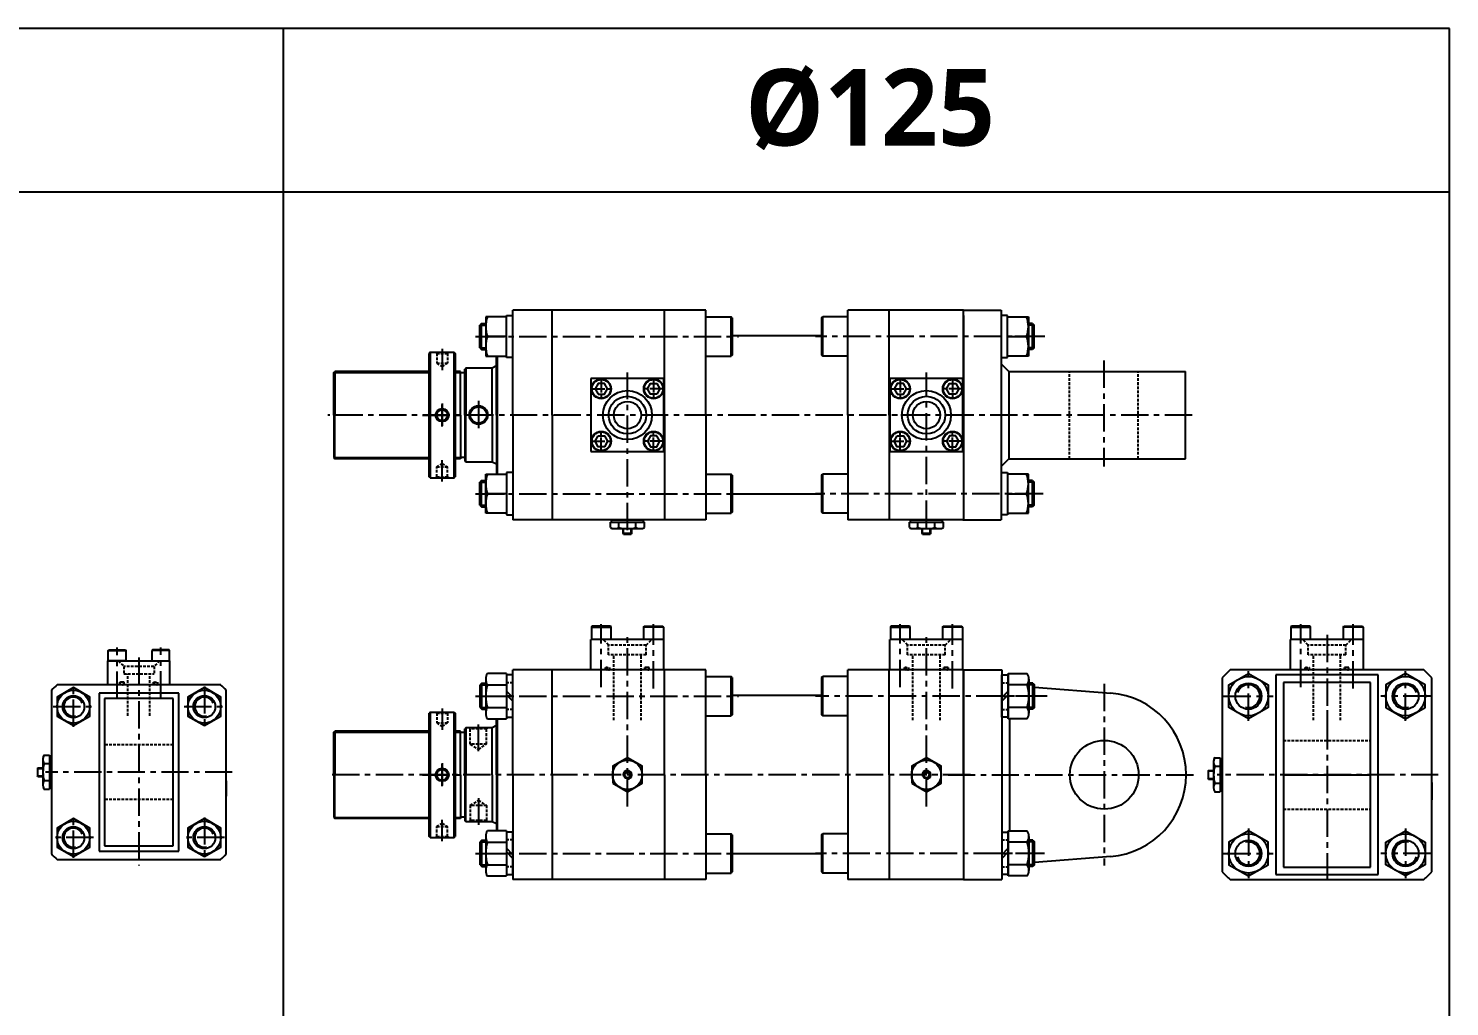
# Model space of a CAD drawing. Extents: x -819 to 10005, y 0 to 4179.
# Drawn here: x 4326 to 5628, y 3283 to 4179 of the extents above; entities that cross this region are included whole.
import ezdxf

# ---------------------------------------------------------------- set-up
doc = ezdxf.new("R2010")
doc.units = 0
doc.header["$LTSCALE"] = 10
doc.header["$MEASUREMENT"] = 0
for name, pattern in [('CENTER', [2, 1.25, -0.25, 0.25, -0.25]), ('CENTERX2', [4, 2.5, -0.5, 0.5, -0.5]), ('HIDDEN', [0.375, 0.25, -0.125])]:
    doc.linetypes.add(name, pattern=pattern)
doc.layers.get('0').update_dxf_attribs({"linetype": 'CONTINUOUS'})
doc.layers.get('DEFPOINTS').update_dxf_attribs({"linetype": 'CONTINUOUS'})
for name, color, linetype in [('BOM-UDEF', 3, 'CONTINUOUS'), ('CEN', 1, 'CENTERX2'), ('CENTER', 1, 'CENTER'), ('HIDDEN', 2, 'HIDDEN'), ('ML', 7, 'CONTINUOUS')]:
    doc.layers.add(name, color=color, linetype=linetype)
doc.styles.add('문자', font='romans.shx')

msp = doc.modelspace()

# ---------------------------------------------------------------- linework, layer by layer
for p, q in [((5627.9, 4179.2), (0, 4179.2)), ((4558.9, 4179.2), (4558.9, 2387.2)), ((5627.9, 2387.2), (5627.9, 4179.2)), ((5627.9, 4029.2), (2613, 4029.2))]:
    msp.add_line(p, q)
at = {"color": 7, "linetype": 'Continuous'}
for p, q in [((4858.9, 3721.9), (4858.9, 3727)), ((4858.9, 3727), (4865.3, 3727)), ((4859.9, 3727), (4859.9, 3729)), ((4859.9, 3729), (4889.1, 3729)), ((4865.3, 3727), (4890.1, 3727)), ((4866.7, 3721.9), (4866.7, 3727)), ((4882.3, 3721.9), (4882.3, 3727)), ((4889.1, 3727), (4889.1, 3729)), ((4890.1, 3721.9), (4890.1, 3727)), ((5132.9, 3721.9), (5132.9, 3727)), ((5132.9, 3727), (5139.3, 3727)), ((5133.9, 3727), (5133.9, 3729)), ((5133.9, 3729), (5163.1, 3729)), ((5139.3, 3727), (5164.1, 3727)), ((5140.7, 3721.9), (5140.7, 3727)), ((5156.3, 3721.9), (5156.3, 3727)), ((5163.1, 3727), (5163.1, 3729)), ((5164.1, 3721.9), (5164.1, 3727)), ((4862.1, 3721), (4886.9, 3721)), ((4870.5, 3721.2), (4870.5, 3721.2)), ((4870.5, 3716.5), (4870.5, 3721)), ((4870.5, 3716.5), (4871, 3716)), ((4878.5, 3716.5), (4870.5, 3716.5)), ((4871, 3716), (4878, 3716)), ((4878.5, 3716.5), (4878, 3716)), ((4878.5, 3716.5), (4878.5, 3721)), ((5136.1, 3721), (5160.9, 3721)), ((5144.5, 3721.2), (5144.5, 3721.2)), ((5144.5, 3716.5), (5144.5, 3721)), ((5144.5, 3716.5), (5145, 3716)), ((5152.5, 3716.5), (5144.5, 3716.5)), ((5145, 3716), (5152, 3716)), ((5152.5, 3716.5), (5152, 3716)), ((5152.5, 3716.5), (5152.5, 3721)), ((4338.8, 3510.4), (4338.8, 3485.5)), ((4339.8, 3513.5), (4344.8, 3513.5)), ((4339.8, 3505.7), (4344.8, 3505.7)), ((4344.8, 3513.5), (4344.8, 3507.2)), ((4344.8, 3512.5), (4346.8, 3512.5)), ((4344.8, 3507.2), (4344.8, 3482.4)), ((4346.8, 3512.5), (4346.8, 3483.4)), ((5411.6, 3508), (5411.6, 3483.1)), ((5412.6, 3511.1), (5417.6, 3511.1)), ((5417.6, 3511.1), (5417.6, 3504.8)), ((5417.6, 3510.1), (5419.6, 3510.1)), ((5417.6, 3504.8), (5417.6, 3479.9)), ((5419.6, 3510.1), (5419.6, 3480.9)), ((4334.3, 3501.9), (4333.8, 3501.4)), ((4333.8, 3501.4), (4333.8, 3494.4)), ((4334.3, 3493.9), (4333.8, 3494.4)), ((4334.3, 3501.9), (4338.8, 3501.9)), ((4334.3, 3493.9), (4334.3, 3501.9)), ((4334.3, 3493.9), (4338.8, 3493.9)), ((4339.1, 3501.9), (4339.1, 3501.9)), ((5407.1, 3499.5), (5406.6, 3499)), ((5406.6, 3499), (5406.6, 3492)), ((5407.1, 3491.5), (5406.6, 3492)), ((5407.1, 3499.5), (5411.6, 3499.5)), ((5407.1, 3491.5), (5407.1, 3499.5)), ((5407.1, 3491.5), (5411.6, 3491.5)), ((5411.9, 3499.5), (5411.9, 3499.5)), ((5412.6, 3503.3), (5417.6, 3503.3)), ((4339.8, 3490.2), (4344.8, 3490.2)), ((4339.8, 3482.4), (4344.8, 3482.4)), ((4344.8, 3483.4), (4346.8, 3483.4)), ((5412.6, 3487.7), (5417.6, 3487.7)), ((5412.6, 3479.9), (5417.6, 3479.9)), ((5417.6, 3480.9), (5419.6, 3480.9))]:
    msp.add_line(p, q, dxfattribs=at)
for points in [[(4861, 3487.7), (4874.5, 3479.9), (4888, 3487.7), (4888, 3503.3), (4874.5, 3511.1), (4861, 3503.3)], [(5135, 3487.7), (5148.5, 3479.9), (5162, 3487.7), (5162, 3503.3), (5148.5, 3511.1), (5135, 3503.3)], [(4873.1, 3498), (4871.6, 3495.5), (4873.1, 3493), (4876, 3493), (4877.4, 3495.5), (4876, 3498)], [(5147.1, 3498), (5145.6, 3495.5), (5147.1, 3493), (5150, 3493), (5151.4, 3495.5), (5150, 3498)]]:
    msp.add_lwpolyline(points, close=True, dxfattribs=at)
for centre, radius in [((4874.5, 3495.5), 13.5), ((5148.5, 3495.5), 13.5), ((4874.5, 3495.5), 3.5), ((5148.5, 3495.5), 3.5)]:
    msp.add_circle(centre, radius, dxfattribs=at)
for centre, radius, start, end in [((4862.1, 3726.6), 5.62, 235.6158, 270), ((4862.8, 3729.2), 8.22, 241.7006, 298.2994), ((4874.5, 3752.3), 31.3, 255.6172, 270.0141), ((4874.5, 3752.3), 31.3, 269.9859, 284.3828), ((4886.2, 3729.2), 8.22, 241.7006, 298.2994), ((5136.1, 3726.6), 5.62, 235.6158, 270), ((5136.8, 3729.2), 8.22, 241.7006, 298.2994), ((5148.5, 3752.3), 31.3, 255.6172, 270.0141), ((5148.5, 3752.3), 31.3, 269.9859, 284.3828), ((5160.2, 3729.2), 8.22, 241.7006, 298.2994), ((4344.5, 3510.4), 5.62, 145.6158, 180), ((4347, 3509.6), 8.22, 151.7006, 208.2994), ((4370.2, 3498), 31.3, 165.6172, 180.0141), ((5417.3, 3508), 5.62, 145.6158, 180), ((5419.9, 3507.2), 8.22, 151.7006, 208.2994), ((4370.2, 3497.9), 31.3, 179.9859, 194.3828), ((5443, 3495.5), 31.3, 165.6172, 180.0141), ((5443, 3495.5), 31.3, 179.9859, 194.3828), ((4347, 3486.3), 8.22, 151.7006, 208.2994), ((5419.9, 3483.8), 8.22, 151.7006, 208.2994)]:
    msp.add_arc(centre, radius, start, end, dxfattribs=at)
at = {"layer": 'BOM-UDEF', "color": 0}
for p, q in [((5468.6, 3587), (5468.6, 3404)), ((5562.6, 3587), (5468.6, 3587)), ((5562.6, 3404), (5562.6, 3587)), ((4463.3, 3570.4), (4390.3, 3570.4)), ((4390.3, 3570.4), (4390.3, 3425.4)), ((4463.3, 3425.4), (4463.3, 3570.4)), ((5475.6, 3580), (5475.6, 3411)), ((5555.6, 3580), (5475.6, 3580)), ((5555.6, 3411), (5555.6, 3580)), ((4395.3, 3565.4), (4395.3, 3430.4)), ((4458.3, 3565.4), (4395.3, 3565.4)), ((4458.3, 3430.4), (4458.3, 3565.4)), ((5475.6, 3495.5), (5555.6, 3495.5)), ((4390.3, 3425.4), (4463.3, 3425.4)), ((4395.3, 3430.4), (4458.3, 3430.4)), ((5468.6, 3404), (5562.6, 3404)), ((5475.6, 3411), (5555.6, 3411))]:
    msp.add_line(p, q, dxfattribs=at)
at = {"layer": 'CEN'}
for p, q in [((4735.4, 3897), (4976.3, 3897)), ((5257.1, 3897), (5046.8, 3897)), ((4704.7, 3885.7), (4704.7, 3866.2)), ((4704.7, 3885.7), (4704.7, 3866.2)), ((5311, 3874.9), (5311, 3777.9)), ((4874.5, 3719.5), (4874.5, 3864.1)), ((5148.5, 3721.8), (5148.5, 3864.1)), ((4704.7, 3835.5), (4704.7, 3815.2)), ((4704.7, 3814.5), (4704.7, 3834.7)), ((4738, 3837.9), (4738, 3812)), ((5391.9, 3825), (4600, 3825)), ((4686.6, 3825), (4721.9, 3825)), ((4686.6, 3825), (4721.9, 3825)), ((4686.6, 3825), (4721.9, 3825)), ((4686.6, 3825), (4721.9, 3825)), ((4704.7, 3764.2), (4704.7, 3783.8)), ((4704.7, 3764.2), (4704.7, 3783.8)), ((4735.4, 3753), (4976.3, 3753)), ((5255.4, 3753), (5046.8, 3753)), ((4850.5, 3575.9), (4850.5, 3633.5)), ((4874.5, 3466.5), (4874.5, 3621.5)), ((4898.5, 3574.5), (4898.5, 3633.5)), ((5124.5, 3575.9), (5124.5, 3633.5)), ((5148.5, 3466.5), (5148.5, 3622.8)), ((5172.5, 3574.5), (5172.5, 3633.5)), ((5491.6, 3575.9), (5491.6, 3633.5)), ((5515.6, 3623.7), (5515.6, 3395)), ((5539.6, 3574.5), (5539.6, 3633.5)), ((4406.8, 3565.1), (4406.8, 3612.2)), ((4446.8, 3565.4), (4446.8, 3612.2)), ((4426.8, 3602.9), (4426.8, 3412.4)), ((5443.6, 3544.8), (5443.6, 3590.3)), ((5587.6, 3544.8), (5587.6, 3590.3)), ((4366.8, 3539.4), (4366.8, 3576.5)), ((4486.8, 3576.5), (4486.8, 3539.4)), ((5311.5, 3578.8), (5311.5, 3412.3)), ((4348.3, 3557.9), (4385.3, 3557.9)), ((4468.3, 3557.9), (4505.3, 3557.9)), ((4704.7, 3556.3), (4704.7, 3536.7)), ((4704.7, 3556.3), (4704.7, 3536.7)), ((4735.4, 3567.5), (4976.3, 3567.5)), ((5259.2, 3567.5), (5046.8, 3567.5)), ((5420.9, 3567.5), (5466.4, 3567.5)), ((5610.4, 3567.5), (5564.9, 3567.5)), ((5515.6, 3554.8), (5515.6, 3536.7)), ((4738, 3517), (4738, 3541.6)), ((4704.7, 3506), (4704.7, 3485.8)), ((4704.7, 3485), (4704.7, 3505.3)), ((4512.4, 3497.9), (4341.2, 3497.9)), ((5188.9, 3495.5), (4600.2, 3495.5)), ((4686.6, 3495.5), (4721.9, 3495.5)), ((4686.6, 3495.5), (4721.9, 3495.5)), ((4686.6, 3495.5), (4721.9, 3495.5)), ((4686.6, 3495.5), (4721.9, 3495.5)), ((5168.3, 3495.5), (5395.3, 3495.5)), ((5617.6, 3495.5), (5414.8, 3495.5)), ((4738, 3474.1), (4738, 3449.5)), ((4366.8, 3419.4), (4366.8, 3456.5)), ((4486.8, 3456.5), (4486.8, 3419.4)), ((4704.7, 3434.8), (4704.7, 3454.3)), ((4704.7, 3434.8), (4704.7, 3454.3)), ((5443.6, 3446.3), (5443.6, 3400.8)), ((5587.6, 3446.3), (5587.6, 3400.8)), ((4385.3, 3437.9), (4348.3, 3437.9)), ((4505.3, 3437.9), (4468.3, 3437.9)), ((4735.4, 3423.5), (4976.3, 3423.5)), ((5256.8, 3423.5), (5046.8, 3423.5)), ((5311.5, 3412.3), (5311.5, 3412.3)), ((5420.9, 3423.5), (5466.4, 3423.5)), ((5610.4, 3423.5), (5564.9, 3423.5))]:
    msp.add_line(p, q, dxfattribs=at)
at = {"layer": 'CENTER'}
for p, q in [((4744.5, 3897), (4763.7, 3897)), ((5242, 3897), (5222.8, 3897)), ((4850.5, 3858.1), (4850.5, 3839.9)), ((4898.5, 3858.1), (4898.5, 3839.9)), ((5124.5, 3858.1), (5124.5, 3839.9)), ((5172.5, 3858.1), (5172.5, 3839.9)), ((4841.4, 3849), (4859.6, 3849)), ((4907.6, 3849), (4889.4, 3849)), ((5115.4, 3849), (5133.6, 3849)), ((5181.6, 3849), (5163.4, 3849)), ((4850.5, 3791.9), (4850.5, 3810.1)), ((4898.5, 3791.9), (4898.5, 3810.1)), ((5124.5, 3791.9), (5124.5, 3810.1)), ((5172.5, 3791.9), (5172.5, 3810.1)), ((4841.4, 3801), (4859.6, 3801)), ((4907.6, 3801), (4889.4, 3801)), ((5115.4, 3801), (5133.6, 3801)), ((5181.6, 3801), (5163.4, 3801)), ((4744.5, 3753), (4763.7, 3753)), ((5242, 3753), (5222.8, 3753)), ((4740.3, 3567.5), (4763.7, 3567.5)), ((4740.3, 3567.5), (4763.7, 3567.5)), ((4769.6, 3567.5), (4763.5, 3567.5)), ((5217.4, 3567.5), (5223.5, 3567.5)), ((5242.5, 3567.5), (5223.3, 3567.5)), ((4740.3, 3423.5), (4763.7, 3423.5)), ((4740.3, 3423.5), (4763.7, 3423.5)), ((4769.6, 3423.5), (4763.5, 3423.5)), ((5217.4, 3423.5), (5223.5, 3423.5)), ((5242.5, 3423.5), (5223.3, 3423.5)), ((5242.5, 3423.5), (5223.3, 3423.5))]:
    msp.add_line(p, q, dxfattribs=at)
at = {"layer": 'DEFPOINTS', "color": 0, "linetype": 'ByBlock'}
msp.add_point((4725.5, 3453.5), dxfattribs=at)
at = {"layer": 'HIDDEN'}
for p, q in [((4769.5, 3579.8), (4763.6, 3579.8)), ((5217.5, 3579.8), (5223.4, 3579.8)), ((4769.5, 3555.3), (4763.6, 3555.3)), ((5217.5, 3555.3), (5223.4, 3555.3)), ((4769.5, 3435.8), (4763.6, 3435.8)), ((5217.5, 3435.8), (5223.4, 3435.8)), ((4769.5, 3411.3), (4763.6, 3411.3)), ((5217.5, 3411.3), (5223.4, 3411.3))]:
    msp.add_line(p, q, dxfattribs=at)
at = {"layer": 'ML'}
for p, q in [((4946.5, 3921), (4769.5, 3921)), ((4769.5, 3825), (4769.5, 3921)), ((4805.5, 3825), (4805.5, 3921)), ((4908.5, 3825), (4908.5, 3921)), ((4946.5, 3825), (4946.5, 3921)), ((5182.5, 3921), (5076.5, 3921)), ((5076.5, 3825), (5076.5, 3921)), ((5114.5, 3825), (5114.5, 3921)), ((5182, 3921), (5217, 3921)), ((5182.5, 3825), (5182.5, 3921)), ((5217, 3921), (5217, 3729)), ((4740.9, 3909), (4739.4, 3907.5)), ((4739.4, 3886.5), (4739.4, 3907.5)), ((4740.9, 3885), (4740.9, 3909)), ((4740.9, 3909), (4744.5, 3909)), ((4744.6, 3915), (4744.6, 3879)), ((4763.6, 3915), (4744.6, 3915)), ((4763.6, 3877.6), (4763.6, 3916.3)), ((4763.6, 3916.3), (4769.5, 3916.3)), ((4763.6, 3879), (4763.6, 3915)), ((4946.5, 3915), (4969.5, 3915)), ((4969.5, 3879), (4969.5, 3915)), ((4970.5, 3914), (4969.5, 3915)), ((4970.5, 3914), (4970.5, 3880)), ((5052.5, 3914), (5053.5, 3915)), ((5052.5, 3914), (5052.5, 3880)), ((5076.5, 3915), (5053.5, 3915)), ((5053.5, 3879), (5053.5, 3915)), ((5182.5, 3916.3), (5182.5, 3733.6)), ((5222.9, 3916.3), (5217, 3916.3)), ((5217, 3915), (5217, 3879)), ((5222.9, 3877.6), (5222.9, 3916.3)), ((5222.9, 3879), (5222.9, 3915)), ((5222.9, 3915), (5241.9, 3915)), ((5241.9, 3915), (5241.9, 3879)), ((5245.6, 3909), (5242, 3909)), ((5245.6, 3885), (5245.6, 3909)), ((5245.6, 3909), (5247.1, 3907.5)), ((5247.1, 3886.5), (5247.1, 3907.5)), ((4763.6, 3897), (4746.2, 3897)), ((5052.5, 3897.5), (4970.5, 3897.5)), ((5222.9, 3897), (5240.3, 3897)), ((4693.7, 3882.5), (4692.7, 3881.5)), ((4693.7, 3882.5), (4692.7, 3881.5)), ((4692.7, 3768.5), (4692.7, 3881.5)), ((4692.7, 3881.5), (4692.7, 3768.5)), ((4693.7, 3882.5), (4693.7, 3767.5)), ((4693.7, 3767.5), (4693.7, 3882.5)), ((4693.7, 3882.5), (4715.7, 3882.5)), ((4693.7, 3882.5), (4715.7, 3882.5)), ((4715.7, 3882.5), (4715.7, 3767.5)), ((4715.7, 3767.5), (4715.7, 3882.5)), ((4715.7, 3882.5), (4716.7, 3881.5)), ((4715.7, 3882.5), (4716.7, 3881.5)), ((4716.7, 3768.5), (4716.7, 3881.5)), ((4716.7, 3881.5), (4716.7, 3768.5)), ((4739.4, 3886.5), (4740.9, 3885)), ((4740.9, 3885), (4744.5, 3885)), ((5245.6, 3885), (5242, 3885)), ((5247.1, 3886.5), (5245.6, 3885)), ((4744.6, 3879), (4763.6, 3879)), ((4754.5, 3870), (4750.5, 3868)), ((4754.5, 3825), (4754.5, 3879)), ((4755.5, 3771), (4755.5, 3879)), ((4769.5, 3877.6), (4763.6, 3877.6)), ((4946.5, 3879), (4969.5, 3879)), ((4970.5, 3880), (4969.5, 3879)), ((5052.5, 3880), (5053.5, 3879)), ((5076.5, 3879), (5053.5, 3879)), ((5217, 3877.6), (5222.9, 3877.6)), ((5217, 3872), (5224, 3865)), ((5241.9, 3879), (5222.9, 3879)), ((4605.5, 3864), (4606.5, 3865)), ((4605.5, 3825), (4605.5, 3864)), ((4606.5, 3865), (4606.5, 3825)), ((4692.7, 3865), (4606.5, 3865)), ((4721.5, 3865), (4716.7, 3865)), ((4721.5, 3825), (4721.5, 3865)), ((4725.5, 3863.7), (4721.5, 3863.7)), ((4726.5, 3868), (4725.5, 3867)), ((4725.5, 3825), (4725.5, 3867)), ((4726.5, 3868), (4726.5, 3825)), ((4750.5, 3868), (4726.5, 3868)), ((4750.5, 3825), (4750.5, 3868)), ((4908, 3858.5), (4841, 3858.5)), ((4841, 3858.5), (4841, 3791.5)), ((4908, 3791.5), (4908, 3858.5)), ((5182, 3858.5), (5115, 3858.5)), ((5115, 3858.5), (5115, 3791.5)), ((5182, 3791.5), (5182, 3858.5)), ((5182, 3858.5), (5182, 3791.5)), ((5224, 3865), (5386, 3865)), ((5224, 3865), (5224, 3785)), ((5386, 3785), (5386, 3865)), ((4605.5, 3825), (4605.5, 3786)), ((4606.5, 3785), (4606.5, 3825)), ((4721.5, 3825), (4721.5, 3785)), ((4725.5, 3825), (4725.5, 3783)), ((4726.5, 3782), (4726.5, 3825)), ((4750.5, 3825), (4750.5, 3782)), ((4754.5, 3825), (4754.5, 3780)), ((4754.5, 3825), (4754.5, 3771)), ((4769.5, 3825), (4769.5, 3729)), ((4805.5, 3825), (4805.5, 3729)), ((4908.5, 3825), (4908.5, 3729)), ((4946.5, 3825), (4946.5, 3729)), ((5076.5, 3825), (5076.5, 3729)), ((5114.5, 3825), (5114.5, 3729)), ((5182.5, 3825), (5182.5, 3729)), ((4841, 3791.5), (4908, 3791.5)), ((5115, 3791.5), (5182, 3791.5)), ((4605.5, 3786), (4606.5, 3785)), ((4692.7, 3785), (4606.5, 3785)), ((4721.5, 3785), (4716.7, 3785)), ((4725.5, 3786.2), (4721.5, 3786.2)), ((4726.5, 3782), (4725.5, 3783)), ((4750.5, 3782), (4726.5, 3782)), ((4754.5, 3780), (4750.5, 3782)), ((4754.5, 3780), (4750.5, 3782)), ((5217, 3778), (5224, 3785)), ((5224, 3785), (5386, 3785)), ((4693.7, 3767.5), (4692.7, 3768.5)), ((4693.7, 3767.5), (4692.7, 3768.5)), ((4693.7, 3767.5), (4715.7, 3767.5)), ((4693.7, 3767.5), (4715.7, 3767.5)), ((4715.7, 3767.5), (4716.7, 3768.5)), ((4715.7, 3767.5), (4716.7, 3768.5)), ((4740.9, 3765), (4739.4, 3763.5)), ((4740.9, 3741), (4740.9, 3765)), ((4740.9, 3765), (4744.5, 3765)), ((4744.6, 3735), (4744.6, 3771)), ((4744.6, 3771), (4763.6, 3771)), ((4763.6, 3772.3), (4763.6, 3733.6)), ((4769.5, 3772.3), (4763.6, 3772.3)), ((4763.6, 3771), (4763.6, 3735)), ((4946.5, 3771), (4969.5, 3771)), ((4969.5, 3735), (4969.5, 3771)), ((4970.5, 3770), (4969.5, 3771)), ((4970.5, 3770), (4970.5, 3736)), ((5052.5, 3770), (5053.5, 3771)), ((5052.5, 3770), (5052.5, 3736)), ((5076.5, 3771), (5053.5, 3771)), ((5053.5, 3735), (5053.5, 3771)), ((5217, 3772.3), (5222.9, 3772.3)), ((5222.9, 3772.3), (5222.9, 3733.6)), ((5222.9, 3771), (5222.9, 3735)), ((5241.9, 3771), (5222.9, 3771)), ((5241.9, 3735), (5241.9, 3771)), ((5245.6, 3765), (5242, 3765)), ((5245.6, 3741), (5245.6, 3765)), ((5245.6, 3765), (5247.1, 3763.5)), ((4739.4, 3742.5), (4739.4, 3763.5)), ((4763.6, 3753), (4746.2, 3753)), ((5052.5, 3752.5), (4970.5, 3752.5)), ((5222.9, 3753), (5240.3, 3753)), ((5247.1, 3742.5), (5247.1, 3763.5)), ((4739.4, 3742.5), (4740.9, 3741)), ((4740.9, 3741), (4744.5, 3741)), ((5245.6, 3741), (5242, 3741)), ((5247.1, 3742.5), (5245.6, 3741)), ((4763.6, 3735), (4744.6, 3735)), ((4763.6, 3733.6), (4769.5, 3733.6)), ((4946.5, 3729), (4769.5, 3729)), ((4946.5, 3735), (4969.5, 3735)), ((4970.5, 3736), (4969.5, 3735)), ((5052.5, 3736), (5053.5, 3735)), ((5076.5, 3735), (5053.5, 3735)), ((5182.5, 3729), (5076.5, 3729)), ((5182, 3729), (5217, 3729)), ((5222.9, 3733.6), (5217, 3733.6)), ((5222.9, 3735), (5241.9, 3735)), ((4841.9, 3631.5), (4841.5, 3630.8)), ((4841.5, 3630.8), (4859.5, 3630.8)), ((4841.5, 3630.8), (4841.5, 3619.5)), ((4859.1, 3631.5), (4841.9, 3631.5)), ((4859.5, 3630.8), (4859.1, 3631.5)), ((4859.5, 3619.5), (4859.5, 3630.8)), ((4889.5, 3630.8), (4889.9, 3631.5)), ((4889.5, 3619.5), (4889.5, 3630.8)), ((4907.5, 3630.8), (4889.5, 3630.8)), ((4889.9, 3631.5), (4907.1, 3631.5)), ((4907.1, 3631.5), (4907.5, 3630.8)), ((4907.5, 3630.8), (4907.5, 3619.5)), ((5115.9, 3631.5), (5115.5, 3630.8)), ((5115.5, 3630.8), (5133.5, 3630.8)), ((5115.5, 3630.8), (5115.5, 3619.5)), ((5133.1, 3631.5), (5115.9, 3631.5)), ((5133.5, 3630.8), (5133.1, 3631.5)), ((5133.5, 3619.5), (5133.5, 3630.8)), ((5163.5, 3630.8), (5163.9, 3631.5)), ((5181.5, 3630.8), (5163.5, 3630.8)), ((5163.5, 3619.5), (5163.5, 3630.8)), ((5163.9, 3631.5), (5181.1, 3631.5)), ((5181.1, 3631.5), (5181.5, 3630.8)), ((5181.5, 3630.8), (5181.5, 3619.5)), ((5483, 3631.5), (5482.6, 3630.8)), ((5482.6, 3630.8), (5500.6, 3630.8)), ((5482.6, 3630.8), (5482.6, 3619.5)), ((5500.2, 3631.5), (5483, 3631.5)), ((5500.6, 3630.8), (5500.2, 3631.5)), ((5500.6, 3619.5), (5500.6, 3630.8)), ((5530.6, 3630.8), (5531, 3631.5)), ((5548.6, 3630.8), (5530.6, 3630.8)), ((5530.6, 3619.5), (5530.6, 3630.8)), ((5531, 3631.5), (5548.2, 3631.5)), ((5548.2, 3631.5), (5548.6, 3630.8)), ((5548.6, 3630.8), (5548.6, 3619.5)), ((4398.8, 3609.3), (4399.2, 3609.9)), ((4398.8, 3609.3), (4414.8, 3609.3)), ((4398.8, 3599.9), (4398.8, 3609.3)), ((4399.2, 3609.9), (4414.5, 3609.9)), ((4414.5, 3609.9), (4414.8, 3609.3)), ((4414.8, 3609.3), (4414.8, 3599.9)), ((4439.2, 3609.9), (4438.8, 3609.3)), ((4454.8, 3609.3), (4438.8, 3609.3)), ((4438.8, 3609.3), (4438.8, 3599.9)), ((4454.5, 3609.9), (4439.2, 3609.9)), ((4454.8, 3609.3), (4454.5, 3609.9)), ((4454.8, 3599.9), (4454.8, 3609.3)), ((4908, 3619.5), (4841, 3619.5)), ((4841, 3591.5), (4841, 3619.5)), ((4907.5, 3619.5), (4889.5, 3619.5)), ((4908, 3591.5), (4908, 3619.5)), ((5115, 3591.5), (5115, 3619.5)), ((5182, 3619.5), (5115, 3619.5)), ((5181.5, 3619.5), (5163.5, 3619.5)), ((5182, 3591.5), (5182, 3619.5)), ((5482.1, 3591.5), (5482.1, 3619.5)), ((5549.1, 3619.5), (5482.1, 3619.5)), ((5548.6, 3619.5), (5530.6, 3619.5)), ((5549.1, 3591.5), (5549.1, 3619.5)), ((4398.3, 3599.9), (4455.3, 3599.9)), ((4398.3, 3577.9), (4398.3, 3599.9)), ((4414.8, 3599.9), (4398.8, 3599.9)), ((4455.3, 3577.9), (4455.3, 3599.9)), ((4744.6, 3583.1), (4744.6, 3551.9)), ((4744.6, 3583.1), (4744.6, 3551.9)), ((4763.6, 3588.3), (4746.2, 3588.3)), ((4763.6, 3588.3), (4763.6, 3546.8)), ((4769.5, 3586.9), (4763.6, 3586.9)), ((4769.5, 3495.5), (4769.5, 3591.5)), ((4946.5, 3591.5), (4769.5, 3591.5)), ((4805.5, 3495.5), (4805.5, 3591.5)), ((4908.5, 3495.5), (4908.5, 3591.5)), ((4946.5, 3495.5), (4946.5, 3591.5)), ((4946.5, 3585.5), (4969.5, 3585.5)), ((4969.5, 3549.5), (4969.5, 3585.5)), ((4970.5, 3584.5), (4969.5, 3585.5)), ((4970.5, 3584.5), (4970.5, 3550.5)), ((5052.5, 3584.5), (5053.5, 3585.5)), ((5052.5, 3584.5), (5052.5, 3550.5)), ((5076.5, 3585.5), (5053.5, 3585.5)), ((5053.5, 3549.5), (5053.5, 3585.5)), ((5182.5, 3591.5), (5076.5, 3591.5)), ((5076.5, 3495.5), (5076.5, 3591.5)), ((5114.5, 3495.5), (5114.5, 3591.5)), ((5182.5, 3495.5), (5182.5, 3591.5)), ((5182.5, 3591.5), (5217.5, 3591.5)), ((5182.5, 3591.5), (5182.5, 3399.5)), ((5217.5, 3591.5), (5217.5, 3399.5)), ((5217.5, 3586.9), (5223.4, 3586.9)), ((5217.5, 3548.2), (5217.5, 3586.9)), ((5217.5, 3585.5), (5217.5, 3549.5)), ((5223.4, 3588.3), (5240.8, 3588.3)), ((5223.4, 3546.8), (5223.4, 3588.3)), ((5223.4, 3586.9), (5223.4, 3548.2)), ((5242.4, 3583.1), (5242.4, 3551.9)), ((5419.6, 3584.3), (5419.6, 3406.7)), ((5604.4, 3591.5), (5426.8, 3591.5)), ((5611.6, 3406.7), (5611.6, 3584.3)), ((4346.8, 3572.9), (4346.8, 3423)), ((4501.8, 3577.9), (4351.9, 3577.9)), ((4506.8, 3423), (4506.8, 3572.9)), ((4741, 3579.5), (4739.5, 3578)), ((4739.5, 3557), (4739.5, 3578)), ((4741, 3555.5), (4741, 3579.5)), ((4741, 3579.5), (4744.6, 3579.5)), ((4746.2, 3577.9), (4763.6, 3577.9)), ((4746.2, 3577.9), (4763.6, 3577.9)), ((4769.5, 3566.3), (4763.6, 3572.2)), ((4769.5, 3562.9), (4763.6, 3568.8)), ((5217.5, 3566.3), (5223.4, 3572.2)), ((5217.5, 3562.9), (5223.4, 3568.8)), ((5240.8, 3577.9), (5223.4, 3577.9)), ((5246, 3579.5), (5242.4, 3579.5)), ((5246, 3579.5), (5247.5, 3578)), ((5246, 3555.5), (5246, 3579.5)), ((5247.5, 3557), (5247.5, 3578)), ((5247.5, 3575.7), (5317.4, 3570.3)), ((4739.5, 3557), (4741, 3555.5)), ((4741, 3555.5), (4744.6, 3555.5)), ((4746.2, 3557.1), (4763.6, 3557.1)), ((4746.2, 3557.1), (4763.6, 3557.1)), ((5052.5, 3568), (4970.5, 3568)), ((5240.8, 3557.1), (5223.4, 3557.1)), ((5246, 3555.5), (5242.4, 3555.5)), ((5247.5, 3557), (5246, 3555.5)), ((4693.7, 3553), (4692.7, 3552)), ((4693.7, 3553), (4692.7, 3552)), ((4692.7, 3552), (4692.7, 3439)), ((4692.7, 3439), (4692.7, 3552)), ((4693.7, 3438), (4693.7, 3553)), ((4693.7, 3553), (4693.7, 3438)), ((4693.7, 3553), (4715.7, 3553)), ((4693.7, 3553), (4715.7, 3553)), ((4715.7, 3438), (4715.7, 3553)), ((4715.7, 3553), (4715.7, 3438)), ((4715.7, 3553), (4716.7, 3552)), ((4715.7, 3553), (4716.7, 3552)), ((4716.7, 3552), (4716.7, 3439)), ((4716.7, 3439), (4716.7, 3552)), ((4746.2, 3546.8), (4763.6, 3546.8)), ((4754.5, 3495.5), (4754.5, 3546.8)), ((4755.5, 3444.3), (4755.5, 3546.8)), ((4763.6, 3548.2), (4769.5, 3548.2)), ((4946.5, 3549.5), (4969.5, 3549.5)), ((4970.5, 3550.5), (4969.5, 3549.5)), ((5052.5, 3550.5), (5053.5, 3549.5)), ((5076.5, 3549.5), (5053.5, 3549.5)), ((5223.4, 3548.2), (5217.5, 3548.2)), ((5240.8, 3546.8), (5223.4, 3546.8)), ((5224.5, 3546.8), (5224.5, 3444.3)), ((4605.5, 3534.5), (4606.5, 3535.5)), ((4605.5, 3495.5), (4605.5, 3534.5)), ((4692.7, 3535.5), (4606.5, 3535.5)), ((4606.5, 3535.5), (4606.5, 3495.5)), ((4721.5, 3535.5), (4716.7, 3535.5)), ((4721.5, 3495.5), (4721.5, 3535.5)), ((4725.5, 3534.3), (4721.5, 3534.3)), ((4726.5, 3538.5), (4725.5, 3537.5)), ((4725.5, 3495.5), (4725.5, 3537.5)), ((4726.5, 3538.5), (4726.5, 3495.5)), ((4750.5, 3538.5), (4726.5, 3538.5)), ((4754.5, 3540.5), (4750.5, 3538.5)), ((4750.5, 3495.5), (4750.5, 3538.5)), ((4754.5, 3495.5), (4754.5, 3540.5)), ((4605.5, 3495.5), (4605.5, 3456.5)), ((4606.5, 3455.5), (4606.5, 3495.5)), ((4721.5, 3495.5), (4721.5, 3455.5)), ((4725.5, 3495.5), (4725.5, 3453.5)), ((4726.5, 3452.5), (4726.5, 3495.5)), ((4750.5, 3495.5), (4750.5, 3452.5)), ((4754.5, 3495.5), (4754.5, 3444.3)), ((4769.5, 3495.5), (4769.5, 3399.5)), ((4805.5, 3495.5), (4805.5, 3399.5)), ((4908.5, 3495.5), (4908.5, 3399.5)), ((4946.5, 3495.5), (4946.5, 3399.5)), ((4946.5, 3495.5), (4946.5, 3399.5)), ((5076.5, 3495.5), (5076.5, 3399.5)), ((5114.5, 3495.5), (5114.5, 3399.5)), ((5182.5, 3495.5), (5182.5, 3399.5)), ((4506.8, 3489.9), (4506.8, 3475.9)), ((5611.6, 3488.5), (5611.6, 3472.5)), ((4605.5, 3456.5), (4606.5, 3455.5)), ((4692.7, 3455.5), (4606.5, 3455.5)), ((4721.5, 3455.5), (4716.7, 3455.5)), ((4725.5, 3456.8), (4721.5, 3456.8)), ((4726.5, 3452.5), (4725.5, 3453.5)), ((4750.5, 3452.5), (4726.5, 3452.5)), ((4754.5, 3450.5), (4750.5, 3452.5)), ((4693.7, 3438), (4692.7, 3439)), ((4693.7, 3438), (4692.7, 3439)), ((4715.7, 3438), (4716.7, 3439)), ((4715.7, 3438), (4716.7, 3439)), ((4744.6, 3439.1), (4744.6, 3407.9)), ((4744.6, 3439.1), (4744.6, 3407.9)), ((4763.6, 3444.3), (4746.2, 3444.3)), ((4763.6, 3444.3), (4763.6, 3402.8)), ((4763.6, 3442.9), (4763.6, 3404.2)), ((4769.5, 3442.9), (4763.6, 3442.9)), ((4769.5, 3404.2), (4769.5, 3442.9)), ((4946.5, 3441.5), (4969.5, 3441.5)), ((4969.5, 3405.5), (4969.5, 3441.5)), ((4970.5, 3440.5), (4969.5, 3441.5)), ((4970.5, 3440.5), (4970.5, 3406.5)), ((5052.5, 3440.5), (5053.5, 3441.5)), ((5052.5, 3440.5), (5052.5, 3406.5)), ((5053.5, 3405.5), (5053.5, 3441.5)), ((5076.5, 3441.5), (5053.5, 3441.5)), ((5217.5, 3442.9), (5223.4, 3442.9)), ((5223.4, 3402.8), (5223.4, 3444.3)), ((5223.4, 3444.3), (5240.8, 3444.3)), ((5223.4, 3442.9), (5223.4, 3404.2)), ((5242.4, 3439.1), (5242.4, 3407.9)), ((5242.4, 3439.1), (5242.4, 3407.9)), ((4693.7, 3438), (4715.7, 3438)), ((4693.7, 3438), (4715.7, 3438)), ((4741, 3435.5), (4739.5, 3434)), ((4739.5, 3413), (4739.5, 3434)), ((4741, 3411.5), (4741, 3435.5)), ((4741, 3435.5), (4744.6, 3435.5)), ((4746.2, 3433.9), (4763.6, 3433.9)), ((4746.2, 3433.9), (4763.6, 3433.9)), ((4769.5, 3422.3), (4763.6, 3428.2)), ((5217.5, 3422.3), (5223.4, 3428.2)), ((5240.8, 3433.9), (5223.4, 3433.9)), ((5240.8, 3433.9), (5223.4, 3433.9)), ((5246, 3435.5), (5242.4, 3435.5)), ((5246, 3411.5), (5246, 3435.5)), ((5246, 3435.5), (5247.5, 3434)), ((5247.5, 3413), (5247.5, 3434)), ((4351.9, 3417.9), (4501.8, 3417.9)), ((4739.5, 3413), (4741, 3411.5)), ((4746.2, 3413.1), (4763.6, 3413.1)), ((4746.2, 3413.1), (4763.6, 3413.1)), ((4769.5, 3418.9), (4763.6, 3424.8)), ((5052.5, 3423), (4970.5, 3423)), ((5217.5, 3418.9), (5223.4, 3424.8)), ((5240.8, 3413.1), (5223.4, 3413.1)), ((5240.8, 3413.1), (5223.4, 3413.1)), ((5247.5, 3413), (5246, 3411.5)), ((5247.5, 3415.3), (5317.4, 3420.8)), ((4741, 3411.5), (4744.6, 3411.5)), ((4746.2, 3402.8), (4763.6, 3402.8)), ((4763.6, 3404.2), (4769.5, 3404.2)), ((4946.5, 3399.5), (4769.5, 3399.5)), ((4946.5, 3405.5), (4969.5, 3405.5)), ((4970.5, 3406.5), (4969.5, 3405.5)), ((5052.5, 3406.5), (5053.5, 3405.5)), ((5076.5, 3405.5), (5053.5, 3405.5)), ((5182.5, 3399.5), (5076.5, 3399.5)), ((5182.5, 3399.5), (5217.5, 3399.5)), ((5223.4, 3404.2), (5217.5, 3404.2)), ((5240.8, 3402.8), (5223.4, 3402.8)), ((5246, 3411.5), (5242.4, 3411.5)), ((5426.8, 3399.5), (5604.4, 3399.5))]:
    msp.add_line(p, q, dxfattribs=at)
at = {"layer": 'ML', "color": 2}
for p, q in [((4739.4, 3907.5), (4744.5, 3907.5)), ((5247.1, 3907.5), (5242, 3907.5)), ((4739.4, 3886.5), (4744.5, 3886.5)), ((5247.1, 3886.5), (5242, 3886.5)), ((4605.5, 3864), (4692.7, 3864)), ((4716.7, 3864), (4721.5, 3864)), ((4605.5, 3786), (4692.7, 3786)), ((4716.7, 3786), (4721.5, 3786)), ((4739.4, 3763.5), (4744.5, 3763.5)), ((5247.1, 3763.5), (5242, 3763.5)), ((4739.4, 3742.5), (4744.5, 3742.5)), ((5247.1, 3742.5), (5242, 3742.5)), ((4871, 3721.2), (4871, 3721.2)), ((4871, 3716), (4871, 3721)), ((4878, 3716), (4878, 3721)), ((5145, 3721.2), (5145, 3721.2)), ((5145, 3716), (5145, 3721)), ((5152, 3716), (5152, 3721)), ((4739.5, 3578), (4744.6, 3578)), ((5247.5, 3578), (5242.4, 3578)), ((4739.5, 3557), (4744.6, 3557)), ((5247.5, 3557), (5242.4, 3557)), ((4605.5, 3534.5), (4692.7, 3534.5)), ((4716.7, 3534.5), (4721.5, 3534.5)), ((4333.8, 3501.4), (4338.8, 3501.4)), ((4333.8, 3494.4), (4338.8, 3494.4)), ((4339, 3501.4), (4339, 3501.4)), ((5406.6, 3499), (5411.6, 3499)), ((5406.6, 3492), (5411.6, 3492)), ((5411.8, 3499), (5411.8, 3499)), ((4605.5, 3456.5), (4692.7, 3456.5)), ((4716.7, 3456.5), (4721.5, 3456.5)), ((4739.5, 3434), (4744.6, 3434)), ((5247.5, 3434), (5242.4, 3434)), ((4739.5, 3413), (4744.6, 3413)), ((5247.5, 3413), (5242.4, 3413))]:
    msp.add_line(p, q, dxfattribs=at)
at = {"layer": 'ML', "color": 2, "linetype": 'HIDDEN'}
for p, q in [((4699.7, 3881.5), (4698.7, 3882.5)), ((4699.7, 3881.5), (4698.7, 3882.5)), ((4699.7, 3881.5), (4699.7, 3872.5)), ((4699.7, 3881.5), (4699.7, 3872.5)), ((4699.7, 3881.5), (4709.7, 3881.5)), ((4699.7, 3881.5), (4709.7, 3881.5)), ((4709.7, 3881.5), (4710.7, 3882.5)), ((4709.7, 3881.5), (4710.7, 3882.5)), ((4709.7, 3881.5), (4709.7, 3872.5)), ((4709.7, 3881.5), (4709.7, 3872.5)), ((4699.7, 3872.5), (4709.7, 3872.5)), ((4699.7, 3872.5), (4704.7, 3869.3)), ((4699.7, 3872.5), (4704.7, 3869.3)), ((4699.7, 3872.5), (4709.7, 3872.5)), ((4704.7, 3869.3), (4709.7, 3872.5)), ((4704.7, 3869.3), (4709.7, 3872.5)), ((5279.5, 3785), (5279.5, 3865)), ((5342.5, 3785), (5342.5, 3865)), ((4699.7, 3777.5), (4704.7, 3780.6)), ((4699.7, 3777.5), (4704.7, 3780.6)), ((4699.7, 3768.5), (4699.7, 3777.5)), ((4699.7, 3768.5), (4699.7, 3777.5)), ((4699.7, 3777.5), (4709.7, 3777.5)), ((4699.7, 3777.5), (4709.7, 3777.5)), ((4704.7, 3780.6), (4709.7, 3777.5)), ((4704.7, 3780.6), (4709.7, 3777.5)), ((4709.7, 3768.5), (4709.7, 3777.5)), ((4709.7, 3768.5), (4709.7, 3777.5)), ((4699.7, 3768.5), (4698.7, 3767.5)), ((4699.7, 3768.5), (4698.7, 3767.5)), ((4699.7, 3768.5), (4709.7, 3768.5)), ((4699.7, 3768.5), (4709.7, 3768.5)), ((4709.7, 3768.5), (4710.7, 3767.5)), ((4709.7, 3768.5), (4710.7, 3767.5)), ((4857.3, 3614.3), (4852, 3619.5)), ((4891.8, 3614.3), (4857.3, 3614.3)), ((4857.3, 3605.5), (4857.3, 3614.3)), ((4891.8, 3614.3), (4897, 3619.5)), ((4891.8, 3605.5), (4891.8, 3614.3)), ((5131.3, 3614.3), (5126, 3619.5)), ((5131.3, 3605.5), (5131.3, 3614.3)), ((5165.8, 3614.3), (5131.3, 3614.3)), ((5165.8, 3614.3), (5171, 3619.5)), ((5165.8, 3605.5), (5165.8, 3614.3)), ((5498.4, 3614.3), (5493.1, 3619.5)), ((5498.4, 3605.5), (5498.4, 3614.3)), ((5532.9, 3614.3), (5498.4, 3614.3)), ((5532.9, 3614.3), (5538.1, 3619.5)), ((5532.9, 3605.5), (5532.9, 3614.3)), ((4407.8, 3599.9), (4413, 3594.8)), ((4440.7, 3594.8), (4413, 3594.8)), ((4413, 3594.8), (4413, 3587.9)), ((4445.8, 3599.9), (4440.7, 3594.8)), ((4440.7, 3594.8), (4440.7, 3587.9)), ((4891.8, 3605.5), (4857.3, 3605.5)), ((4862, 3545.6), (4862, 3605.5)), ((4887, 3545.6), (4887, 3605.5)), ((5165.8, 3605.5), (5131.3, 3605.5)), ((5136, 3545.6), (5136, 3605.5)), ((5161, 3545.6), (5161, 3605.5)), ((5532.9, 3605.5), (5498.4, 3605.5)), ((5503.1, 3545.6), (5503.1, 3605.5)), ((5528.1, 3545.6), (5528.1, 3605.5)), ((4413, 3587.9), (4440.7, 3587.9)), ((4416.8, 3549.6), (4416.8, 3587.9)), ((4436.8, 3549.6), (4436.8, 3587.9)), ((4854.5, 3591.5), (4854.5, 3593.9)), ((4854.5, 3593.9), (4858.5, 3593.9)), ((4858.5, 3591.5), (4858.5, 3593.9)), ((4890.5, 3591.5), (4890.5, 3593.9)), ((4894.5, 3593.9), (4890.5, 3593.9)), ((4894.5, 3591.5), (4894.5, 3593.9)), ((5128.5, 3593.9), (5132.5, 3593.9)), ((5128.5, 3591.5), (5128.5, 3593.9)), ((5132.5, 3591.5), (5132.5, 3593.9)), ((5164.5, 3591.5), (5164.5, 3593.9)), ((5168.5, 3593.9), (5164.5, 3593.9)), ((5168.5, 3593.9), (5168.5, 3591.5)), ((5495.6, 3593.9), (5499.6, 3593.9)), ((5495.6, 3591.5), (5495.6, 3593.9)), ((5499.6, 3591.5), (5499.6, 3593.9)), ((5531.6, 3591.5), (5531.6, 3593.9)), ((5535.6, 3593.9), (5531.6, 3593.9)), ((5535.6, 3591.5), (5535.6, 3593.9)), ((4409.3, 3577.9), (4409.3, 3580.3)), ((4413.3, 3580.3), (4409.3, 3580.3)), ((4413.3, 3577.9), (4413.3, 3580.3)), ((4440.3, 3577.9), (4440.3, 3580.3)), ((4440.3, 3580.3), (4444.3, 3580.3)), ((4444.3, 3577.9), (4444.3, 3580.3)), ((4699.7, 3552), (4698.7, 3553)), ((4699.7, 3552), (4698.7, 3553)), ((4699.7, 3552), (4699.7, 3543)), ((4699.7, 3552), (4699.7, 3543)), ((4699.7, 3552), (4709.7, 3552)), ((4699.7, 3552), (4709.7, 3552)), ((4699.7, 3543), (4704.7, 3539.9)), ((4699.7, 3543), (4704.7, 3539.9)), ((4699.7, 3543), (4709.7, 3543)), ((4699.7, 3543), (4709.7, 3543)), ((4704.7, 3539.9), (4709.7, 3543)), ((4704.7, 3539.9), (4709.7, 3543)), ((4709.7, 3552), (4710.7, 3553)), ((4709.7, 3552), (4710.7, 3553)), ((4709.7, 3552), (4709.7, 3543)), ((4709.7, 3552), (4709.7, 3543)), ((4729.5, 3538.5), (4730.5, 3537.5)), ((4745.5, 3537.5), (4730.5, 3537.5)), ((4730.5, 3523.5), (4730.5, 3537.5)), ((4745.5, 3537.5), (4746.5, 3538.5)), ((4745.5, 3523.5), (4745.5, 3537.5)), ((4458.3, 3522.9), (4395.3, 3522.9)), ((4745.5, 3523.5), (4730.5, 3523.5)), ((4730.5, 3523.5), (4738, 3518.9)), ((4738, 3518.9), (4745.5, 3523.5)), ((5475.6, 3527), (5555.6, 3527)), ((4458.3, 3472.9), (4395.3, 3472.9)), ((4730.5, 3467.5), (4738, 3472.2)), ((4745.5, 3467.5), (4730.5, 3467.5)), ((4730.5, 3467.5), (4730.5, 3453.5)), ((4738, 3472.2), (4745.5, 3467.5)), ((4745.5, 3467.5), (4745.5, 3453.5)), ((4729.5, 3452.5), (4730.5, 3453.5)), ((4745.5, 3453.5), (4730.5, 3453.5)), ((4745.5, 3453.5), (4746.5, 3452.5)), ((5475.6, 3464), (5555.6, 3464)), ((4699.7, 3439), (4698.7, 3438)), ((4699.7, 3439), (4698.7, 3438)), ((4699.7, 3448), (4704.7, 3451.2)), ((4699.7, 3448), (4704.7, 3451.2)), ((4699.7, 3439), (4699.7, 3448)), ((4699.7, 3439), (4699.7, 3448)), ((4699.7, 3448), (4709.7, 3448)), ((4699.7, 3448), (4709.7, 3448)), ((4699.7, 3439), (4709.7, 3439)), ((4699.7, 3439), (4709.7, 3439)), ((4704.7, 3451.2), (4709.7, 3448)), ((4704.7, 3451.2), (4709.7, 3448)), ((4709.7, 3439), (4709.7, 3448)), ((4709.7, 3439), (4709.7, 3448)), ((4709.7, 3439), (4710.7, 3438)), ((4709.7, 3439), (4710.7, 3438))]:
    msp.add_line(p, q, dxfattribs=at)
at = {"layer": 'ML'}
for points in [[(4847.6, 3844), (4853.4, 3844), (4856.3, 3849), (4853.4, 3854), (4847.6, 3854), (4844.8, 3849), (4847.6, 3844)], [(4901.4, 3844), (4895.6, 3844), (4892.8, 3849), (4895.6, 3854), (4901.4, 3854), (4904.3, 3849), (4901.4, 3844)], [(5121.6, 3844), (5127.4, 3844), (5130.3, 3849), (5127.4, 3854), (5121.6, 3854), (5118.8, 3849), (5121.6, 3844)], [(5175.4, 3844), (5169.6, 3844), (5166.8, 3849), (5169.6, 3854), (5175.4, 3854), (5178.3, 3849), (5175.4, 3844)], [(4847.6, 3806), (4853.4, 3806), (4856.3, 3801), (4853.4, 3796), (4847.6, 3796), (4844.8, 3801), (4847.6, 3806)], [(4901.4, 3806), (4895.6, 3806), (4892.8, 3801), (4895.6, 3796), (4901.4, 3796), (4904.3, 3801), (4901.4, 3806)], [(5121.6, 3806), (5127.4, 3806), (5130.3, 3801), (5127.4, 3796), (5121.6, 3796), (5118.8, 3801), (5121.6, 3806)], [(5175.4, 3806), (5169.6, 3806), (5166.8, 3801), (5169.6, 3796), (5175.4, 3796), (5178.3, 3801), (5175.4, 3806)]]:
    msp.add_lwpolyline(points, dxfattribs=at)
for points in [[(5443.6, 3588.3), (5461.6, 3577.9), (5461.6, 3557.1), (5443.6, 3546.8), (5425.6, 3557.1), (5425.6, 3577.9)], [(5587.6, 3588.3), (5569.6, 3577.9), (5569.6, 3557.1), (5587.6, 3546.8), (5605.6, 3557.1), (5605.6, 3577.9)], [(4366.8, 3540.6), (4381.8, 3549.3), (4381.8, 3566.6), (4366.8, 3575.3), (4351.8, 3566.6), (4351.8, 3549.3)], [(4486.8, 3540.6), (4501.8, 3549.3), (4501.8, 3566.6), (4486.8, 3575.3), (4471.8, 3566.6), (4471.8, 3549.3)], [(4366.8, 3420.6), (4381.8, 3429.3), (4381.8, 3446.6), (4366.8, 3455.3), (4351.8, 3446.6), (4351.8, 3429.3)], [(4486.8, 3420.6), (4501.8, 3429.3), (4501.8, 3446.6), (4486.8, 3455.3), (4471.8, 3446.6), (4471.8, 3429.3)], [(5443.6, 3402.8), (5461.6, 3413.1), (5461.6, 3433.9), (5443.6, 3444.3), (5425.6, 3433.9), (5425.6, 3413.1)], [(5587.6, 3402.8), (5569.6, 3413.1), (5569.6, 3433.9), (5587.6, 3444.3), (5605.6, 3433.9), (5605.6, 3413.1)]]:
    msp.add_lwpolyline(points, close=True, dxfattribs=at)
for centre, radius in [((4850.5, 3849), 9), ((4850.5, 3849), 8.6), ((4898.5, 3849), 9), ((4898.5, 3849), 8.6), ((5124.5, 3849), 9), ((5124.5, 3849), 8.6), ((5172.5, 3849), 9), ((5172.5, 3849), 8.6), ((4874.5, 3825), 22.5), ((4874.5, 3825), 17.2), ((5148.5, 3825), 22.5), ((5148.5, 3825), 17.2), ((4704.7, 3825), 6), ((4704.7, 3825), 6), ((4704.7, 3825), 5), ((4704.7, 3825), 5), ((4704.7, 3825), 5), ((4704.7, 3825), 5), ((4738, 3825), 8.5), ((4738, 3825), 7.5), ((4874.5, 3825), 12.5), ((5148.5, 3825), 12.5), ((4850.5, 3801), 9), ((4850.5, 3801), 8.6), ((4898.5, 3801), 9), ((4898.5, 3801), 8.6), ((5124.5, 3801), 9), ((5124.5, 3801), 8.6), ((5172.5, 3801), 9), ((5172.5, 3801), 8.6), ((5443.6, 3567.5), 18), ((5587.6, 3567.5), 18), ((4366.8, 3557.9), 15), ((4486.8, 3557.9), 15), ((5443.6, 3567.5), 12), ((5587.6, 3567.5), 12), ((4366.8, 3557.9), 10), ((4486.8, 3557.9), 10), ((5311.5, 3495.5), 31.5), ((4704.7, 3495.5), 6), ((4704.7, 3495.5), 6), ((4704.7, 3495.5), 5), ((4704.7, 3495.5), 5), ((4704.7, 3495.5), 5), ((4704.7, 3495.5), 5), ((4366.8, 3437.9), 15), ((4486.8, 3437.9), 15), ((4366.8, 3437.9), 10), ((4486.8, 3437.9), 10), ((5443.6, 3423.5), 18), ((5587.6, 3423.5), 18), ((5443.6, 3423.5), 12), ((5587.6, 3423.5), 12)]:
    msp.add_circle(centre, radius, dxfattribs=at)
for centre, radius, start, end in [((4770.6, 3906), 26, 159.7438, 200.2562), ((5215.9, 3906), 26, 339.7438, 20.2562), ((4770.6, 3888), 26, 159.7438, 200.2562), ((5215.9, 3888), 26, 339.7438, 20.2562), ((4770.6, 3762), 26, 159.7438, 200.2562), ((5215.9, 3762), 26, 339.7438, 20.2562), ((4770.6, 3744), 26, 159.7438, 200.2562), ((5215.9, 3744), 26, 339.7438, 20.2562), ((4753.8, 3583.1), 9.2, 145.6158, 214.3842), ((4753.8, 3583.1), 9.2, 145.6158, 214.3842), ((5233.2, 3583.1), 9.2, 325.6158, 34.3842), ((5515.6, 3495.5), 130.8, 132.765, 137.235), ((5515.6, 3495.5), 130.8, 42.765, 47.235), ((4426.8, 3497.9), 109.6, 133.1404, 136.8596), ((4426.8, 3497.9), 109.6, 43.1404, 46.8596), ((4779, 3567.5), 34.4, 162.412, 197.588), ((4779, 3567.5), 34.4, 162.412, 197.588), ((5208, 3567.5), 34.4, 342.412, 17.588), ((5311.5, 3495.5), 75, 274.4516, 85.5484), ((4753.8, 3551.9), 9.2, 145.6158, 214.3842), ((4753.8, 3551.9), 9.2, 145.6158, 214.3842), ((5233.2, 3551.9), 9.2, 325.6158, 34.3842), ((4753.8, 3439.1), 9.2, 145.6158, 214.3842), ((4753.8, 3439.1), 9.2, 145.6158, 214.3842), ((5233.2, 3439.1), 9.2, 325.6158, 34.3842), ((5233.2, 3439.1), 9.2, 325.6158, 34.3842), ((4779, 3423.5), 34.4, 162.412, 197.588), ((4779, 3423.5), 34.4, 162.412, 197.588), ((5208, 3423.5), 34.4, 342.412, 17.588), ((5208, 3423.5), 34.4, 342.412, 17.588), ((4426.8, 3497.9), 109.6, 223.1404, 226.8596), ((4426.8, 3497.9), 109.6, 313.1404, 316.8596), ((4753.8, 3407.9), 9.2, 145.6158, 214.3842), ((4753.8, 3407.9), 9.2, 145.6158, 214.3842), ((5233.2, 3407.9), 9.2, 325.6158, 34.3842), ((5233.2, 3407.9), 9.2, 325.6158, 34.3842), ((5515.6, 3495.5), 130.8, 222.765, 227.235), ((5515.6, 3495.5), 130.8, 312.765, 317.235)]:
    msp.add_arc(centre, radius, start, end, dxfattribs=at)
at = {"layer": 'ML', "color": 2, "linetype": 'HIDDEN'}
for centre, start, end in [((4855.8, 3592.7), 90, 270), ((4857.2, 3592.7), 270, 90), ((4891.9, 3592.7), 90, 270), ((4893.3, 3592.7), 270, 90), ((5129.8, 3592.7), 90, 270), ((5131.2, 3592.7), 270, 90), ((5165.9, 3592.7), 90, 270), ((5167.2, 3592.7), 270, 90), ((5496.9, 3592.7), 90, 270), ((5498.3, 3592.7), 270, 90), ((5533, 3592.7), 90, 270), ((5534.4, 3592.7), 270, 90), ((4410.6, 3579.1), 90, 270), ((4411.9, 3579.1), 270, 90), ((4441.8, 3579.1), 90, 270), ((4443.1, 3579.1), 270, 90)]:
    msp.add_arc(centre, 1.2, start, end, dxfattribs=at)
at = {"layer": 'ML', "color": 2}
for centre, radius, start, end in [((5443.6, 3567.5), 10.5, 255.2203, 161.8888), ((5587.6, 3567.5), 10.5, 18.1112, 284.7797), ((4366.8, 3557.9), 8.75, 21.926, 282.0951), ((4486.8, 3557.9), 8.75, 21.926, 282.0951), ((4874.5, 3495.5), 4, 270, 180), ((5148.5, 3495.5), 4, 270, 180), ((4366.8, 3437.9), 8.75, 21.926, 282.0951), ((4486.8, 3437.9), 8.75, 21.926, 282.0951), ((5443.6, 3423.5), 10.5, 198.1112, 104.7797), ((5587.6, 3423.5), 10.5, 75.2203, 341.8888)]:
    msp.add_arc(centre, radius, start, end, dxfattribs=at)

# ---------------------------------------------------------------- texts
at = {"insert": (4982.3, 4141.9), "char_height": 70, "attachment_point": 1, "style": '문자'}
msp.add_mtext_dynamic_manual_height_columns('{\\fMalgun Gothic|b1|i0|c129|p50;%%C125}', width=124.533, gutter_width=16, heights=[-75.6], dxfattribs=at)

doc.saveas('drawing.dxf')
